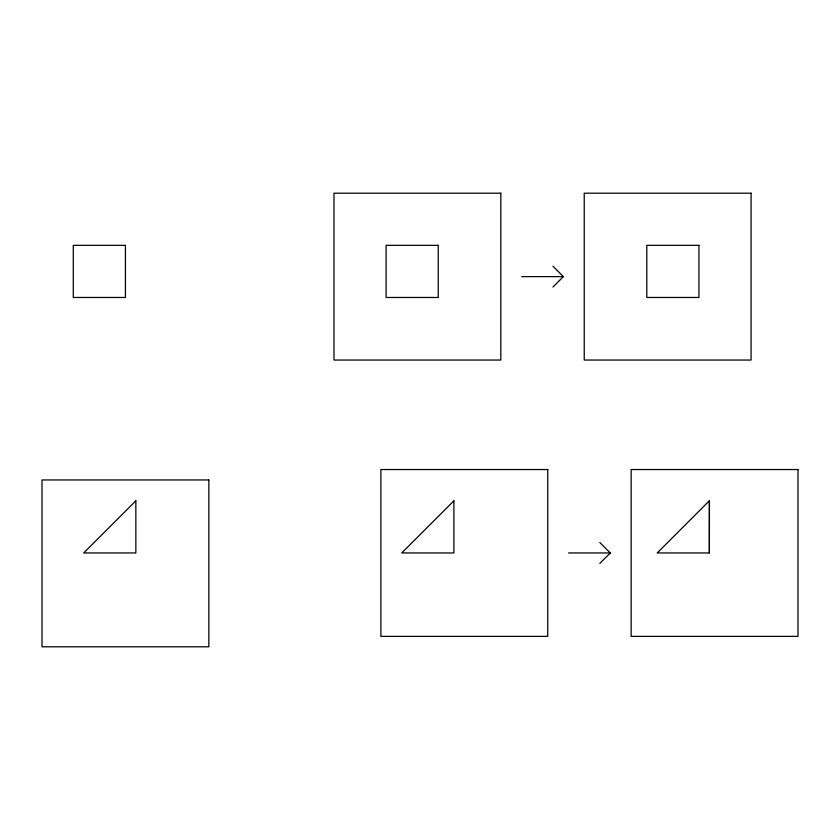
<?xml version="1.0" encoding="UTF-8"?>
<svg xmlns="http://www.w3.org/2000/svg" width="840" height="840" viewBox="0 0 840 840"><rect width="100%" height="100%" fill="white"/><g stroke="black" fill="none" stroke-linecap="round" stroke-linejoin="round"><path stroke-width="1.26" d="M709.37 552.951L709.443 500.693L657.226 552.951L709.37 552.951L709.37 500.819M552.951 287.049L563.377 276.623L552.951 266.196M599.875 563.377L610.302 552.951L599.875 542.525M521.672 276.623L563.377 276.623M568.596 552.951L610.302 552.951M135.849 500.819L83.706 552.951L135.849 552.951L135.849 500.819M453.894 500.819L401.751 552.951L453.894 552.951L453.894 500.819M500.819 193.2L333.974 193.2L333.974 360.045L500.819 360.045L500.819 193.2M751.075 193.2L584.231 193.2L584.231 360.045L751.075 360.045L751.075 193.2M125.423 245.343L73.28 245.343L73.28 297.476L125.423 297.476L125.423 245.343M438.249 245.343L386.106 245.343L386.106 297.476L438.249 297.476L438.249 245.343M698.943 245.343L646.8 245.343L646.8 297.476L698.943 297.476L698.943 245.343M547.743 469.529L380.898 469.529L380.898 636.374L547.743 636.374L547.743 469.529M798 469.529L631.155 469.529L631.155 636.374L798 636.374L798 469.529M208.845 479.955L42 479.955L42 646.8L208.845 646.8L208.845 479.955"/></g></svg>
